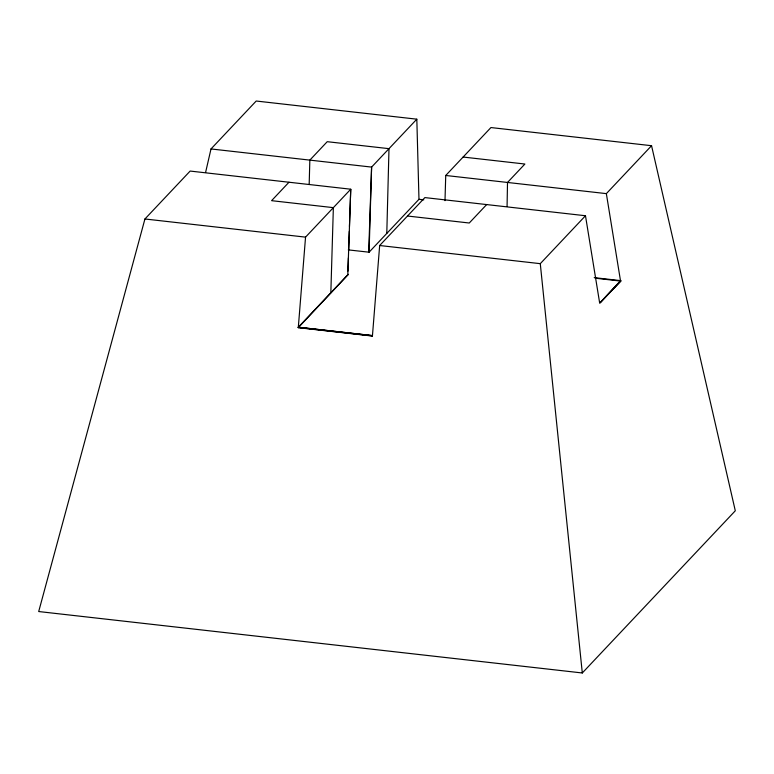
<?xml version="1.0" encoding="UTF-8"?>
<svg xmlns="http://www.w3.org/2000/svg" width="774" height="774" viewBox="0 0 774 774"><rect width="100%" height="100%" fill="white"/><g stroke="black" fill="none" stroke-linecap="round" stroke-linejoin="round"><path stroke-width="1.16" d="M507.067 206.465L507.512 182.461L524.898 164.03L463.123 157.045M386.787 233.429L388.993 148.666L327.228 141.69L309.842 160.121L309.184 184.144M595.38 278.214L620.932 281.107L599.686 303.176L585.483 215.743L424.878 197.593L379.666 245.513L372.42 336.051L298.29 327.673L305.546 237.134L350.748 189.214L190.143 171.064L144.932 218.984L38.7 611.537L582.3 672.974L735.3 510.782L651.553 145.706L490.939 127.555L445.737 175.475L444.992 200.65M330.837 292.746L333.362 207.645L271.587 200.669L288.973 182.238M348.29 249.896L369.082 252.198L371.607 167.097L416.818 119.177L256.204 101.026L211.002 148.947L205.574 172.515M347.932 271.094L348.387 257.848M348.677 249.422L349.297 231.358M349.461 226.55L350.748 189.214L347.807 274.712M368.676 252.15L371.607 167.097L211.002 148.947M298.309 327.228L372.429 335.606L298.309 327.228L348.223 274.315M369.082 252.198L418.976 199.305L416.818 119.177M298.29 327.673L348.213 274.577M486.643 204.578L469.257 223.009L407.492 216.023M582.3 672.974L540.281 263.663L585.483 215.743M620.545 281.059L606.352 193.626L651.553 145.706M620.564 280.614L600.082 302.779L620.951 280.662L594.219 277.643M445.737 175.475L606.352 193.626M418.976 199.305L423.755 199.847M144.932 218.984L305.546 237.134M379.666 245.513L540.281 263.663M298.3 327.489L372.429 335.868"/></g></svg>
